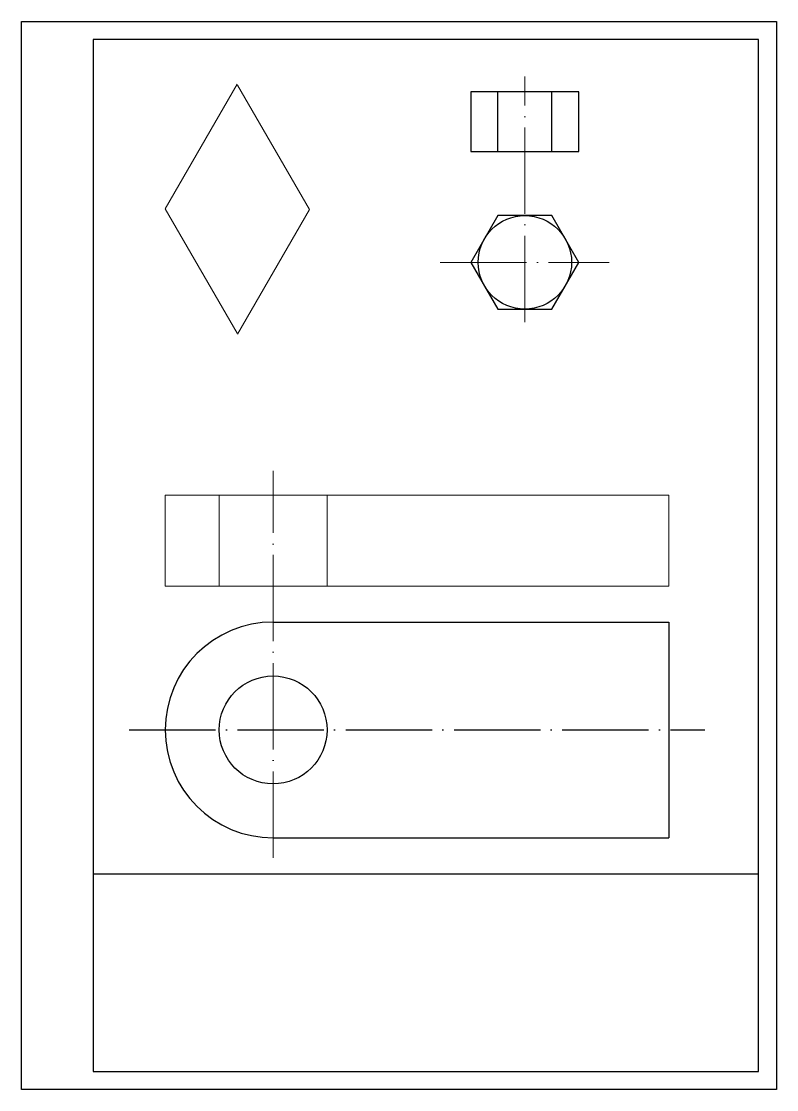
# Model space of a CAD drawing. Header units: millimetres. Extents: x 0 to 210, y 0 to 297.
import ezdxf

# ---------------------------------------------------------------- set-up
doc = ezdxf.new("R2010")
doc.units = ezdxf.units.MM
doc.linetypes.add('ACAD_ISO04W100', pattern=[30, 24, -3, 0, -3])
for name, color, linetype in [('Контур', 7, 'Continuous'), ('Оси', 7, 'Continuous'), ('Рамка', 7, 'Continuous')]:
    doc.layers.add(name, color=color, linetype=linetype)

msp = doc.modelspace()

# ---------------------------------------------------------------- linework, layer by layer
at = {"layer": 'Контур', "lineweight": 20}
for p, q in [((39.99, 244.91), (59.99, 279.55)), ((80.11, 244.65), (60.14, 279.3)), ((59.99, 210.27), (39.99, 244.91)), ((60.11, 210), (80.11, 244.65)), ((55, 165.29), (55, 140)), ((85, 140), (85, 165.29))]:
    msp.add_line(p, q, dxfattribs=at)
at = {"layer": 'Контур'}
for p, q in [((132.5, 260.79), (132.5, 277.37)), ((147.5, 260.79), (147.5, 277.37)), ((70, 130), (180, 130)), ((180, 130), (180, 70)), ((70, 70), (180, 70))]:
    msp.add_line(p, q, dxfattribs=at)
for points in [[(125, 260.79), (155, 260.79), (155, 277.37), (125, 277.37)], [(132.5, 242.99), (125, 230), (132.5, 217.01), (147.5, 217.01), (155, 230), (147.5, 242.99)]]:
    msp.add_lwpolyline(points, close=True, dxfattribs=at)
at = {"layer": 'Контур', "lineweight": 20}
msp.add_lwpolyline([(40, 140), (180, 140), (180, 165.29), (40, 165.29)], close=True, dxfattribs=at)
at = {"layer": 'Контур'}
for centre, radius in [((140, 230), 12.99), ((70, 100), 15)]:
    msp.add_circle(centre, radius, dxfattribs=at)
msp.add_arc((70, 100), 30, 90, 270, dxfattribs=at)
at = {"layer": 'Оси', "linetype": 'ACAD_ISO04W100', "lineweight": 20}
for p, q in [((140, 213.39), (140, 281.69)), ((116.47, 230), (163.39, 230)), ((70, 64.49), (70, 172))]:
    msp.add_line(p, q, dxfattribs=at)
at = {"layer": 'Оси', "linetype": 'ACAD_ISO04W100'}
msp.add_line((30, 100), (190, 100), dxfattribs=at)
at = {"layer": 'Рамка'}
for p, q in [((0, 297), (210, 297)), ((0, 0), (0, 297)), ((210, 297), (210, 0)), ((20, 60), (205, 60)), ((210, 0), (0, 0))]:
    msp.add_line(p, q, dxfattribs=at)
msp.add_lwpolyline([(20, 5), (205, 5), (205, 292), (20, 292)], close=True, dxfattribs=at)

doc.saveas('drawing.dxf')
